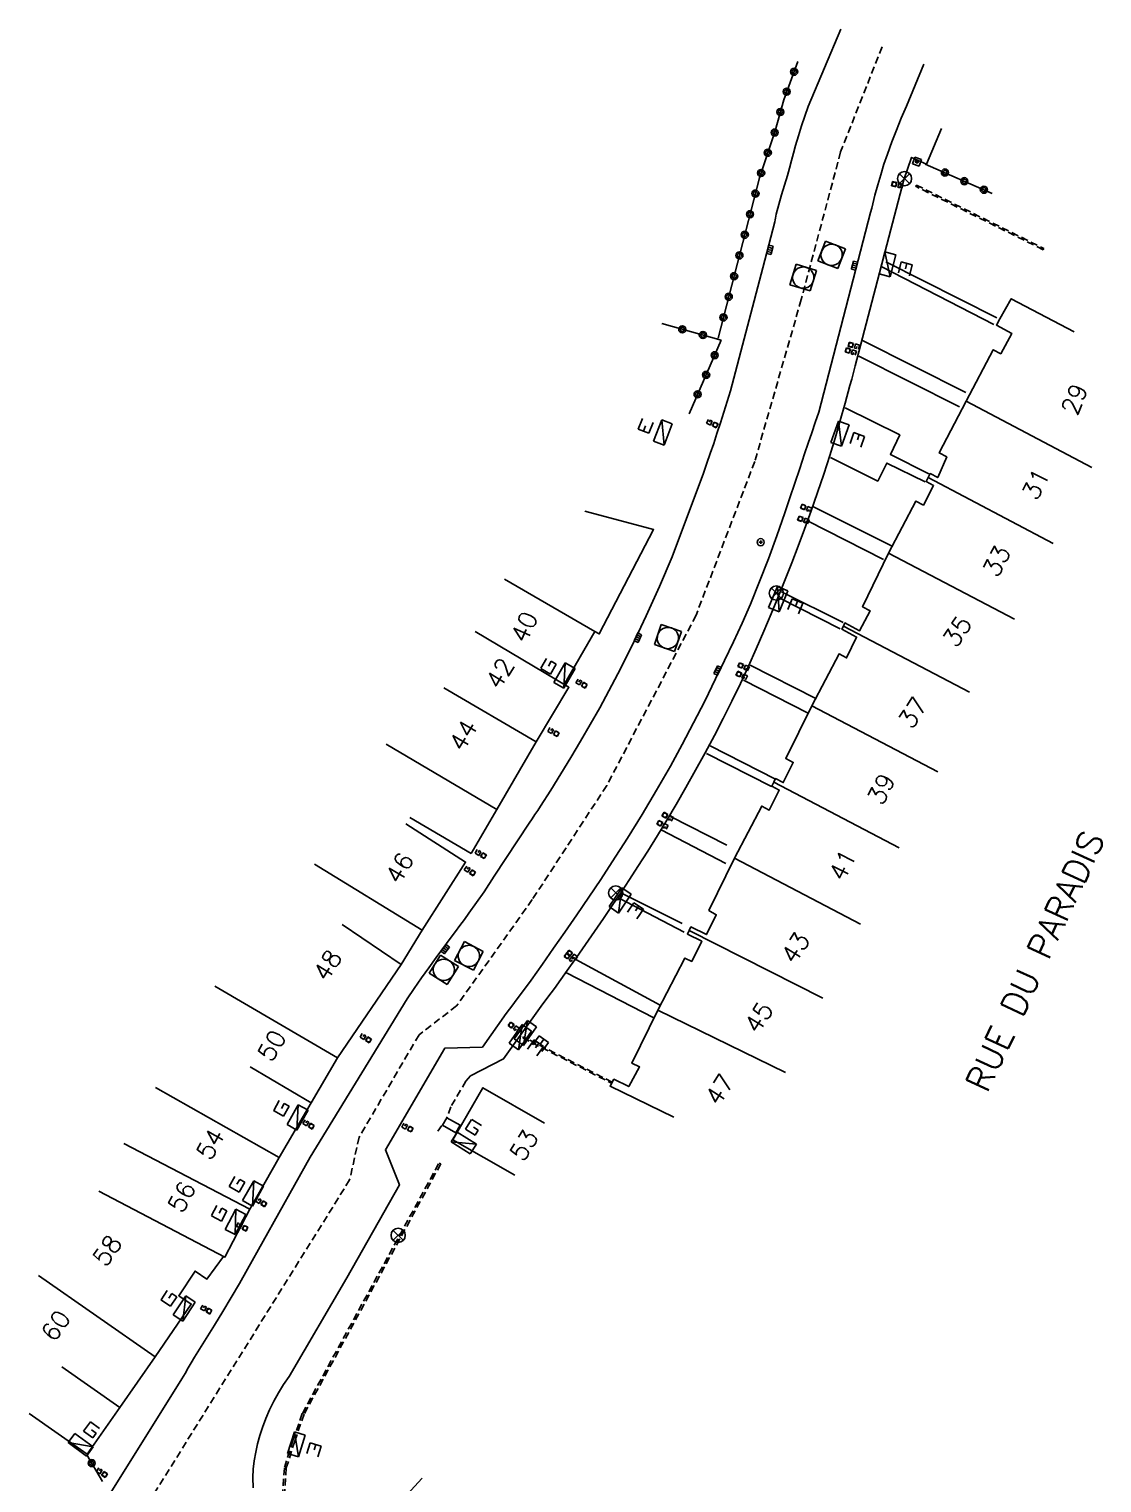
# Model space of a CAD drawing. Header units: millimetres. Extents: x 150015 to 151000, y 151000 to 152000.
# Drawn here: x 150027.7 to 150103.2, y 151796.9 to 151899.2 of the extents above; entities that cross this region are included whole.
import ezdxf
from ezdxf.enums import TextEntityAlignment as Align

# ---------------------------------------------------------------- set-up
doc = ezdxf.new("R2010")
doc.units = ezdxf.units.MM
doc.linetypes.add('DASHED', pattern=[0.75, 0.5, -0.25])
doc.layers.get('0').update_dxf_attribs({"linetype": 'CONTINUOUS'})
for name, color, linetype in [('W0001', 6, 'DASHED'), ('W0008', 7, 'CONTINUOUS'), ('W0014', 7, 'CONTINUOUS'), ('W0017', 7, 'CONTINUOUS'), ('W0100', 7, 'CONTINUOUS'), ('W0103', 1, 'CONTINUOUS'), ('W0105', 7, 'CONTINUOUS'), ('W0113', 2, 'DASHED'), ('W0322', 7, 'CONTINUOUS'), ('W0400', 7, 'CONTINUOUS'), ('W0420', 7, 'CONTINUOUS'), ('W0425', 7, 'CONTINUOUS'), ('W0430', 7, 'CONTINUOUS'), ('W0432', 7, 'CONTINUOUS'), ('W0469', 7, 'CONTINUOUS'), ('W0800', 7, 'CONTINUOUS'), ('W0856', 7, 'CONTINUOUS'), ('W0989', 7, 'CONTINUOUS'), ('W0991', 7, 'CONTINUOUS'), ('W1102', 7, 'CONTINUOUS')]:
    doc.layers.add(name, color=color, linetype=linetype)
doc.styles.get("Standard").update_dxf_attribs({"font": 'romans.shx', "width": 0.85})

# ---------------------------------------------------------------- blocks, each defined once
blk = doc.blocks.new('T425')
for p, q in [((-0.15, 0.6), (0.15, 0.6)), ((-0.15, 0.6), (-0.15, 0.3)), ((-0.15, 0.3), (0.15, 0.3)), ((-0.15, 0.15), (0.15, 0.15)), ((-0.15, -0.15), (-0.15, 0.15)), ((0, 0.45), (0.15, 0.45)), ((0.15, 0.45), (0.15, 0.3)), ((0.15, 0.15), (0.15, -0.15)), ((0.15, -0.15), (-0.15, -0.15))]:
    blk.add_line(p, q)
blk.add_ellipse((0, 0), major_axis=(-0.106, 0.106), ratio=1, start_param=3.926991, end_param=10.210176)
blk = doc.blocks.new('T432')
at = {"flags": 128}
for points in [[(-0.4, 2.1), (-0.4, 1.3)], [(-0.39, 2.1), (0.41, 2.1)], [(-0.4, 1.3), (0.4, 1.3)], [(0, 1.7), (0.4, 1.7)], [(0.4, 1.3), (0.4, 1.7)], [(0.8, 0.8), (-0.8, 0.8)], [(-0.8, 0.8), (-0.8, 0)], [(0.8, 0.8), (-0.8, 0)], [(-0.8, 0), (0.8, 0)], [(0.8, 0), (0.8, 0.8)]]:
    blk.add_lwpolyline(points, dxfattribs=at)
blk = doc.blocks.new('T430')
at = {"flags": 128}
for points in [[(-0.4, 2.1), (0.4, 2.1)], [(-0.4, 2.1), (-0.4, 1.3)], [(-0.4, 1.7), (0, 1.7)], [(-0.4, 1.3), (0.4, 1.3)], [(0.8, 0.8), (-0.8, 0.8)], [(-0.8, 0.8), (-0.8, 0)], [(0.8, 0.8), (-0.8, 0)], [(-0.8, 0), (0.8, 0)], [(0.8, 0), (0.8, 0.8)]]:
    blk.add_lwpolyline(points, dxfattribs=at)
blk = doc.blocks.new('T469')
at = {"color": 0, "linetype": 'Continuous', "flags": 128}
for points in [[(-0.35, 0.35), (0.35, -0.35)], [(-0.35, -0.35), (0.35, 0.35)]]:
    blk.add_lwpolyline(points, dxfattribs=at)
at = {"color": 0, "linetype": 'Continuous'}
blk.add_circle((0, 0), 0.5, dxfattribs=at)
blk = doc.blocks.new('T420')
for p, q in [((0.75, 0.75), (-0.75, 0.75)), ((-0.75, 0.75), (-0.75, -0.75)), ((0.75, 0.75), (0.75, -0.75)), ((0.75, -0.75), (-0.75, -0.75))]:
    blk.add_line(p, q)
blk.add_ellipse((0, 0), major_axis=(-0.53, 0.53), ratio=1, start_param=3.926991, end_param=10.210176)
blk = doc.blocks.new('T400')
for p, q in [((-0.15, 0.3), (0.15, 0.3)), ((-0.15, -0.25), (-0.15, 0.3)), ((-0.15, 0.15), (0.15, 0.15)), ((-0.15, 0), (0.15, 0)), ((0.15, 0.3), (0.15, -0.25)), ((-0.15, -0.15), (0.15, -0.15)), ((-0.15, -0.25), (-0.15, -0.3)), ((-0.15, -0.3), (0.15, -0.3)), ((0.15, -0.3), (0.15, -0.25))]:
    blk.add_line(p, q)
blk = doc.blocks.new('T800')
for p, q in [((-0.25, 0.25), (0.25, 0.25)), ((-0.25, -0.25), (-0.25, 0.25)), ((-0.1, 0.02), (-0.02, 0.1)), ((-0.1, 0), (0, 0.1)), ((-0.1, -0.02), (0.02, 0.1)), ((-0.08, 0.06), (-0.06, 0.08)), ((-0.08, -0.02), (0.02, 0.08)), ((-0.08, -0.04), (0.04, 0.08)), ((-0.08, -0.06), (0.06, 0.08)), ((-0.06, -0.06), (0.06, 0.06)), ((-0.06, -0.08), (0.08, 0.06)), ((-0.04, -0.08), (0.08, 0.04)), ((-0.02, -0.08), (0.08, 0.02)), ((-0.02, -0.1), (0.1, 0.02)), ((0, -0.1), (0.1, 0)), ((0.25, 0.25), (0.25, -0.25)), ((0.25, -0.25), (-0.25, -0.25)), ((0.02, -0.1), (0.04, -0.08)), ((0.04, -0.08), (0.08, -0.04)), ((0.06, -0.08), (0.08, -0.06)), ((0.08, -0.04), (0.1, -0.02))]:
    blk.add_line(p, q)
blk.add_ellipse((0, 0), major_axis=(-0.0737, 0.0737), ratio=1, start_param=3.926991, end_param=10.210176)
blk = doc.blocks.new('T856')
for p, q in [((-0.125, 0), (0.125, 0)), ((0, 0.125), (0, -0.125))]:
    blk.add_line(p, q)
blk.add_ellipse((0, 0), major_axis=(-0.177, 0.177), ratio=1, start_param=3.9269908, end_param=10.2101761)
blk = doc.blocks.new('t322o')
at = {"color": 0, "linetype": 'Continuous'}
for radius in [0.25, 0.15]:
    blk.add_circle((0, 0), radius, dxfattribs=at)

msp = doc.modelspace()

# ---------------------------------------------------------------- linework, layer by layer
at = {"layer": 'W0001'}
msp.add_lwpolyline([(150087.75, 151897.91), (150084.83, 151890.53), (150082.06, 151880.14), (150078.79, 151868.76), (150074.66, 151857.94), (150068.38, 151845.97), (150063.14, 151837.94), (150057.81, 151830.46), (150055.17, 151828.43), (150050.96, 151821.24), (150050.29, 151818.23), (150031.74, 151788.48)], dxfattribs=at)
at = {"layer": 'W0008'}
for points in [[(150029.98, 151790.62), (150038.49, 151804.24), (150038.71, 151804.62), (150038.93, 151805), (150039.15, 151805.37), (150039.37, 151805.75), (150039.72, 151806.32), (150040.07, 151806.88), (150040.42, 151807.44), (150040.78, 151808.01), (150041.37, 151808.98), (150041.95, 151809.96), (150042.53, 151810.95), (150043.1, 151811.94), (150047.5, 151819.83), (150054.33, 151830.96), (150054.83, 151831.7), (150055.34, 151832.43), (150055.85, 151833.15), (150056.37, 151833.88), (150057.42, 151835.29), (150057.74, 151835.71), (150058.05, 151836.13), (150058.36, 151836.55), (150058.67, 151836.98), (150059.76, 151838.5), (150060.46, 151839.6), (150062.92, 151843.32), (150063.12, 151843.62), (150063.32, 151843.92), (150063.52, 151844.22), (150063.72, 151844.52), (150064.44, 151845.65), (150065.15, 151846.79), (150065.85, 151847.93), (150066.53, 151849.09), (150067.21, 151850.26), (150067.88, 151851.44), (150068.53, 151852.62), (150069.16, 151853.82), (150070.19, 151855.85), (150071.16, 151857.9), (150072.09, 151859.97), (150072.97, 151862.06), (150075.19, 151867.93), (150075.42, 151868.63), (150075.66, 151869.33), (150075.9, 151870.03), (150076.13, 151870.73), (150076.37, 151871.48), (150076.61, 151872.23), (150076.85, 151872.98), (150077.08, 151873.73), (150079.37, 151882.38), (150080.21, 151885.62), (150080.23, 151885.75), (150080.25, 151885.88), (150080.27, 151886.02), (150080.3, 151886.15), (150080.48, 151886.83), (150080.67, 151887.51), (150080.88, 151888.19), (150081.1, 151888.86), (150081.23, 151889.39), (150081.37, 151889.92), (150081.51, 151890.45), (150081.65, 151890.98), (150081.86, 151891.67), (150082.08, 151892.36), (150082.31, 151893.04), (150082.55, 151893.73), (150084.84, 151899.17)], [(150090.68, 151896.71), (150089.47, 151893.74), (150089.1, 151892.91), (150088.76, 151892.07), (150088.43, 151891.23), (150088.12, 151890.37), (150087.88, 151889.66), (150087.66, 151888.93), (150087.44, 151888.21), (150087.24, 151887.48), (150087.17, 151887.18), (150087.09, 151886.87), (150087.02, 151886.57), (150086.94, 151886.27), (150083.3, 151872.23), (150083.05, 151871.5), (150082.8, 151870.77), (150082.55, 151870.04), (150082.3, 151869.3), (150081.96, 151868.26), (150081.61, 151867.23), (150081.26, 151866.19), (150080.9, 151865.15), (150080.34, 151863.53), (150079.75, 151861.91), (150079.13, 151860.31), (150078.49, 151858.72), (150077.9, 151857.39), (150077.3, 151856.07), (150076.67, 151854.76), (150076.03, 151853.46), (150075.27, 151851.91), (150074.49, 151850.37), (150073.68, 151848.85), (150072.86, 151847.33), (150071.88, 151845.63), (150070.87, 151843.94), (150069.83, 151842.27), (150068.77, 151840.61), (150067.95, 151839.36), (150067.12, 151838.12), (150066.28, 151836.88), (150065.42, 151835.65), (150064.64, 151834.52), (150063.85, 151833.4), (150063.05, 151832.28), (150062.24, 151831.17), (150062.01, 151830.86), (150061.77, 151830.54), (150061.53, 151830.23), (150061.29, 151829.93), (150059.63, 151827.56), (150056.99, 151827.5), (150052.81, 151820.34), (150053.79, 151817.89), (150050.08, 151811.35), (150046.03, 151804.39), (150045.64, 151803.83), (150045.29, 151803.26), (150044.96, 151802.67), (150044.66, 151802.06), (150044.4, 151801.44), (150044.16, 151800.81), (150043.97, 151800.24), (150043.81, 151799.66), (150043.68, 151799.07), (150043.58, 151798.48), (150043.51, 151797.89), (150043.47, 151797.29), (150043.49, 151796.56)]]:
    msp.add_lwpolyline(points, dxfattribs=at)
at = {"layer": 'W0014'}
msp.add_lwpolyline([(150091.92, 151892.18), (150090.88, 151889.68), (150089.82, 151890.14), (150089.29, 151888.56), (150085.98, 151875.94), (150085.86, 151875.48), (150085.74, 151875.02), (150085.62, 151874.55), (150085.49, 151874.09), (150085.16, 151872.86), (150084.81, 151871.63), (150084.45, 151870.4), (150084.07, 151869.17), (150083.65, 151867.87), (150083.2, 151866.57), (150082.75, 151865.28), (150082.28, 151863.99), (150081.84, 151862.81), (150081.39, 151861.63), (150080.93, 151860.45), (150080.46, 151859.28), (150079.95, 151858.05), (150079.44, 151856.82), (150078.9, 151855.59), (150078.36, 151854.37), (150077.78, 151853.14), (150077.18, 151851.91), (150076.57, 151850.69), (150075.95, 151849.48), (150075.3, 151848.26), (150074.63, 151847.04), (150073.95, 151845.83), (150073.26, 151844.63), (150072.6, 151843.53), (150071.94, 151842.44), (150071.26, 151841.35), (150070.57, 151840.27), (150069.97, 151839.35), (150069.37, 151838.43), (150068.76, 151837.52), (150068.14, 151836.61), (150067.51, 151835.69), (150066.88, 151834.78), (150066.24, 151833.87), (150065.6, 151832.96), (150065.15, 151832.33), (150064.69, 151831.7), (150064.23, 151831.07), (150063.77, 151830.45), (150061.12, 151826.74), (150058.78, 151825.54), (150058.47, 151825.18)], dxfattribs=at)
at = {"layer": 'W0017'}
for points in [[(150095.6, 151878.4), (150087.73, 151882.44)], [(150088.02, 151882.79), (150095.83, 151878.87)], [(150086.38, 151877.27), (150093.65, 151873.6)], [(150093.2, 151872.59), (150086.11, 151876.16)], [(150085.16, 151872.54), (150088.99, 151870.62), (150088.33, 151869.25), (150091.05, 151867.9)], [(150090.78, 151867.33), (150088.09, 151868.65), (150087.44, 151867.38), (150084.11, 151869.03)], [(150082.88, 151865.59), (150088.47, 151862.79)], [(150082.5, 151864.58), (150087.84, 151861.86)], [(150085, 151857.43), (150080.68, 151859.59)], [(150080.5, 151859.16), (150084.81, 151856.98)], [(150078.47, 151854.42), (150083.08, 151852.09)], [(150082.56, 151851.06), (150077.99, 151853.37)], [(150079.97, 151845.89), (150075.39, 151848.23)], [(150075.66, 151848.75), (150080.25, 151846.42)], [(150072.86, 151843.79), (150076.82, 151841.77)], [(150072.21, 151842.84), (150076.75, 151840.48)], [(150069.2, 151838.06), (150073.83, 151835.66)], [(150073.68, 151836.26), (150069.42, 151838.4)], [(150065.54, 151832.79), (150071.7, 151829.63)], [(150066.21, 151833.72), (150072.14, 151830.52)]]:
    msp.add_lwpolyline(points, dxfattribs=at)
at = {"layer": 'W0100'}
for points in [[(150073.1, 151822.63), (150068.61, 151824.81), (150068.88, 151825.31), (150069.93, 151824.79), (150070.69, 151826.17), (150070.15, 151826.43), (150071.96, 151830.16), (150073.87, 151833.83), (150074.36, 151833.59), (150075.06, 151835.01), (150074.05, 151835.52), (150074.18, 151835.78), (150074.3, 151836.02), (150075.39, 151835.48), (150076.08, 151836.88), (150075.56, 151837.18), (150077.37, 151840.86), (150079.28, 151844.52), (150079.81, 151844.24), (150080.52, 151845.65), (150079.99, 151845.93), (150080.14, 151846.21), (150080.26, 151846.45), (150080.79, 151846.17), (150081.5, 151847.59), (150080.97, 151847.86), (150082.81, 151851.57), (150084.72, 151855.22), (150085.25, 151854.94), (150085.95, 151856.41), (150084.92, 151856.96), (150085.03, 151857.18), (150085.14, 151857.4), (150086.17, 151856.85), (150086.91, 151858.26), (150086.38, 151858.54), (150088.21, 151862.3), (150090.13, 151865.97), (150090.66, 151865.69), (150091.37, 151867.06), (150090.84, 151867.34), (150090.98, 151867.62), (150091.13, 151867.91), (150091.66, 151867.63), (150092.3, 151869.08), (150091.77, 151869.36), (150093.66, 151873), (150095.57, 151876.62), (150096.1, 151876.34), (150096.87, 151877.77), (150095.79, 151878.35), (150096.03, 151878.79), (150096.84, 151880.2), (150101.26, 151877.87)], [(150060.65, 151844.28), (150063.42, 151849.03), (150065.72, 151852.88), (150065.38, 151853.08), (150067.54, 151856.79), (150067.85, 151856.63), (150071.67, 151863.97), (150066.84, 151865.26)], [(150053.91, 151833.38), (150049.77, 151836.19)], [(150047.59, 151823.65), (150043.28, 151826.19)], [(150061.9, 151818.56), (150057.56, 151821.04), (150059.66, 151824.71), (150064, 151822.22)], [(150034.13, 151802.23), (150036.61, 151805.79), (150039.14, 151809.49), (150038.27, 151810.08), (150039.42, 151811.82), (150040.25, 151811.25), (150041.42, 151812.84)], [(150034.13, 151802.23), (150030.03, 151805.09)], [(150055.4, 151797.26), (150052.02, 151793.57), (150057.51, 151788.55), (150062.95, 151783.29), (150068.35, 151778.06), (150071.83, 151781.65)]]:
    msp.add_lwpolyline(points, dxfattribs=at)
at = {"layer": 'W0103'}
for points in [[(150058.83, 151841.19), (150060.65, 151844.28)], [(150058.83, 151841.19), (150054.52, 151843.72)], [(150053.91, 151833.38), (150055.39, 151835.8)], [(150047.59, 151823.65), (150049.44, 151826.82)], [(150031.83, 151798.94), (150034.13, 151802.23)], [(150031.83, 151798.94), (150027.73, 151801.8)]]:
    msp.add_lwpolyline(points, dxfattribs=at)
at = {"layer": 'W0105'}
msp.add_lwpolyline([(150057.13, 151822.6), (150058.06, 151822.07), (150057.77, 151821.55), (150056.83, 151822.08)], close=True, dxfattribs=at)
at = {"layer": 'W0113'}
for points in [[(150090.16, 151888.2), (150099.13, 151883.74), (150099.08, 151883.65), (150090.11, 151888.11)], [(150062.51, 151828.28), (150062.47, 151828.21), (150068.72, 151825.03), (150068.76, 151825.1)], [(150047.9, 151790.56), (150046.66, 151792.13), (150045.93, 151794.01), (150045.55, 151795.96), (150045.7, 151797.99), (150046.3, 151799.9), (150046.96, 151801.8), (150056.58, 151819.41), (150056.7, 151819.35), (150047.08, 151801.75), (150046.43, 151799.86), (150045.83, 151797.97), (150045.69, 151795.97), (150046.06, 151794.05), (150046.77, 151792.2), (150048, 151790.64)]]:
    msp.add_lwpolyline(points, close=True, dxfattribs=at)
for points in [[(150058.47, 151825.18), (150057.41, 151823.36), (150057.13, 151822.6)], [(150056.78, 151822.06), (150056.48, 151821.62)]]:
    msp.add_lwpolyline(points, dxfattribs=at)
at = {"layer": 'W0322'}
for points in [[(150081.83, 151896.89), (150080.83, 151894.2), (150080.23, 151892.02), (150079.12, 151888.7), (150076.21, 151877.44)], [(150090.79, 151889.68), (150095.5, 151887.61)], [(150076.43, 151877.28), (150072.25, 151878.46)], [(150076.43, 151877.28), (150074.17, 151872.1)], [(150032.9, 151797.01), (150031.8, 151798.9)]]:
    msp.add_lwpolyline(points, dxfattribs=at)
at = {"layer": 'W1102'}
for points in [[(150093.66, 151873), (150102.5, 151868.33)], [(150090.98, 151867.62), (150099.79, 151863)], [(150088.21, 151862.3), (150097.07, 151857.66)], [(150067.54, 151856.79), (150061.19, 151860.49)], [(150065.72, 151852.88), (150059.13, 151856.81)], [(150085.03, 151857.18), (150093.89, 151852.54)], [(150063.42, 151849.03), (150056.91, 151852.83)], [(150082.81, 151851.57), (150091.67, 151846.94)], [(150060.65, 151844.28), (150052.86, 151848.87)], [(150080.14, 151846.21), (150088.95, 151841.58)], [(150054.25, 151843.28), (150058.45, 151840.58), (150055.39, 151835.8), (150053.91, 151833.38), (150049.44, 151826.82), (150047.59, 151823.65), (150045.33, 151819.81), (150043.26, 151816.16), (150041.51, 151812.8), (150032.64, 151817.43)], [(150055.39, 151835.8), (150047.81, 151840.44)], [(150077.37, 151840.86), (150086.23, 151836.22)], [(150074.18, 151835.78), (150083.59, 151831.01)], [(150049.44, 151826.82), (150040.8, 151831.86)], [(150071.96, 151830.16), (150080.96, 151825.79)], [(150045.33, 151819.81), (150036.62, 151824.73)], [(150043.26, 151816.16), (150034.4, 151820.79)], [(150036.61, 151805.79), (150028.4, 151811.5)]]:
    msp.add_lwpolyline(points, dxfattribs=at)

# ---------------------------------------------------------------- block references
at = {"layer": 'W0322'}
for p, rotation in [((150081.56, 151896.17), 249.5790883487484), ((150081.04, 151894.77), 249.5790883487484), ((150080.59, 151893.34), 254.6572874231901), ((150080.19, 151891.89), 251.5316916925228), ((150079.71, 151890.47), 251.5316916925228), ((150079.24, 151889.05), 251.5316916925228), ((150092.17, 151889.08), 336.2854772673394), ((150093.54, 151888.47), 336.2854772673394), ((150094.91, 151887.87), 336.2854772673394), ((150078.84, 151887.6), 255.5248383727423), ((150078.46, 151886.15), 255.5248383727423), ((150078.09, 151884.7), 255.5248383727423), ((150077.71, 151883.25), 255.5248383727423), ((150077.34, 151881.79), 255.5248383727423), ((150076.96, 151880.34), 255.5248383727423), ((150076.59, 151878.89), 255.5248383727423), ((150073.69, 151878.05), 164.2634293335362), ((150075.14, 151877.65), 164.2634293335362), ((150075.97, 151876.23), 246.4259164555615), ((150075.37, 151874.85), 246.4259164555615), ((150074.77, 151873.48), 246.4259164555615), ((150032.14, 151798.31), 120.190269353454)]:
    msp.add_blockref('t322o', p, dxfattribs=dict(at, rotation=rotation))
at = {"layer": 'W0400'}
for p, rotation in [((150079.86, 151883.64), 345.4383910546034), ((150085.81, 151882.53), 346.5797546912707), ((150070.57, 151856.36), 335.0683661029136), ((150076.17, 151854.06), 334.3135561853581), ((150057.02, 151834.46), 321.5773197137647)]:
    msp.add_blockref('T400', p, dxfattribs=dict(at, rotation=rotation))
at = {"layer": 'W0420'}
for p, rotation in [((150084.2, 151883.29), 338.6993916091687), ((150082.2, 151881.69), 343.0110275581715), ((150072.68, 151856.34), 160.9557098863401), ((150058.68, 151833.98), 242.5467221843226), ((150056.91, 151833), 147.7885606156241)]:
    msp.add_blockref('T420', p, dxfattribs=dict(at, rotation=rotation))
at = {"layer": 'W0425'}
for p, rotation in [((150088.6, 151888.26), 257.0592556361059), ((150085.34, 151876.56), 251.7321378234317), ((150085.55, 151876.96), 254.7140190890497), ((150076.01, 151871.33), 65.33108373924333), ((150082.2, 151865.56), 247.8922791443952), ((150082, 151864.73), 249.8031563487942), ((150077.8, 151854.41), 246.6980467434384), ((150066.8, 151853.02), 59.70579513899933), ((150077.67, 151853.8), 244.0803540890318), ((150064.83, 151849.61), 60.5257239747677), ((150072.47, 151843.88), 239.7315227074462), ((150072.11, 151843.31), 241.1330593289796), ((150059.71, 151841.03), 59.41802004599288), ((150058.94, 151839.83), 56.4897562033054), ((150065.59, 151833.98), 232.6123514546652), ((150065.75, 151834.17), 232.6796396288211), ((150061.65, 151829.12), 234.3642557571413), ((150051.62, 151828.08), 59.36414963947826), ((150047.59, 151822.01), 58.87134388845776), ((150054.56, 151821.8), 62.51069436779717), ((150044.25, 151816.55), 59.68733486097405), ((150042.93, 151814.83), 63.33333111612266), ((150040.4, 151809), 60.55967990064823), ((150033.05, 151797.51), 55.45987092612151)]:
    msp.add_blockref('T425', p, dxfattribs=dict(at, rotation=rotation))
at = {"layer": 'W0430'}
for p, rotation in [((150087.74, 151882.72), 255.9111179262721), ((150072.7, 151870.65), 68.77493989421133), ((150084.41, 151870.85), 250.1476306004213), ((150080.08, 151859.23), 247.13697463409), ((150068.99, 151838.11), 235.8283613654297), ((150061.97, 151828.5), 234.9402424874061), ((150062.33, 151828.8), 234.3858277720838), ((150046.16, 151799.75), 252.619252767858)]:
    msp.add_blockref('T430', p, dxfattribs=dict(at, rotation=rotation))
at = {"layer": 'W0432'}
for p, rotation in [((150065.75, 151853.51), 60.20860848709267), ((150046.97, 151822.43), 60.91463946633707), ((150058.1, 151820.49), 328.0528194707924), ((150043.84, 151817.08), 60.50259024988878), ((150042.61, 151815.09), 62.41633553767002), ((150038.99, 151808.97), 56.86532987874838), ((150031.13, 151799.28), 323.8456769771282)]:
    msp.add_blockref('T432', p, dxfattribs=dict(at, rotation=rotation))
at = {"layer": 'W0469'}
for p in [(150089.33, 151888.65), (150080.31, 151859.5), (150069.01, 151838.41), (150053.7, 151814.33)]:
    msp.add_blockref('T469', p, dxfattribs=at)
at = {"layer": 'W0800', "rotation": 340.957940854117}
msp.add_blockref('T800', (150090.2, 151889.85), dxfattribs=at)
at = {"layer": 'W0856'}
msp.add_blockref('T856', (150079.21, 151863.08), dxfattribs=at)

# ---------------------------------------------------------------- texts
at = {"layer": 'W0989'}
msp.add_text('RUE DU PARADIS', height=1.75, rotation=65.1889, dxfattribs=at).set_placement((150094.35, 151824.63), align=Align.MIDDLE_LEFT)
at = {"layer": 'W0991', "ltscale": 0.5}
for s, rotation, p in [('29', 67.8599, (150101.28, 151873.14)), ('31', 63.3051, (150098.56, 151867.17)), ('33', 62.7308, (150095.81, 151861.76)), ('40', 65.0004, (150062.57, 151857.12)), ('35', 56.7548, (150093.04, 151856.81)), ('42', 59.1856, (150060.85, 151853.86)), ('37', 56.7548, (150089.92, 151851.1)), ('44', 59.7551, (150058.28, 151849.5)), ('39', 63.0547, (150087.69, 151845.73)), ('46', 59.7551, (150053.79, 151840.17)), ('41', 63.0841, (150084.97, 151840.37)), ('43', 57.5059, (150081.65, 151834.56)), ('48', 58.4784, (150048.73, 151833.33)), ('45', 57.5059, (150079.07, 151829.66)), ('50', 59.7202, (150044.81, 151827.68)), ('47', 57.5059, (150076.32, 151824.59)), ('54', 60.5026, (150040.49, 151820.75)), ('53', 58.4784, (150062.55, 151820.67)), ('56', 62.4163, (150038.47, 151817.04)), ('58', 55.6837, (150033.23, 151813.26)), ('60', 55.6837, (150029.61, 151807.98))]:
    msp.add_text(s, height=1.25, rotation=rotation, dxfattribs=at).set_placement(p, align=Align.MIDDLE_CENTER)

doc.saveas('drawing.dxf')
